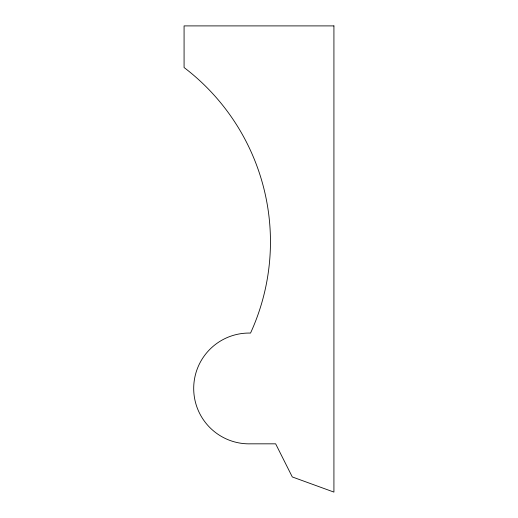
<?xml version="1.0" encoding="UTF-8"?>
<svg xmlns="http://www.w3.org/2000/svg" width="518" height="518" viewBox="0 0 518 518"><rect width="100%" height="100%" fill="white"/><g stroke="black" fill="none" stroke-linecap="round" stroke-linejoin="round"><path stroke-width="0.78" d="M333.922 25.9L184.078 25.9L184.078 67.528A219.023 219.023 0 0 1 250.537 333.074A55.394 55.394 0 0 0 193.7 388.526A55.394 55.394 0 0 0 250.673 443.829L275.647 443.829L292.301 476.948L333.922 492.1L333.922 25.9"/></g></svg>
